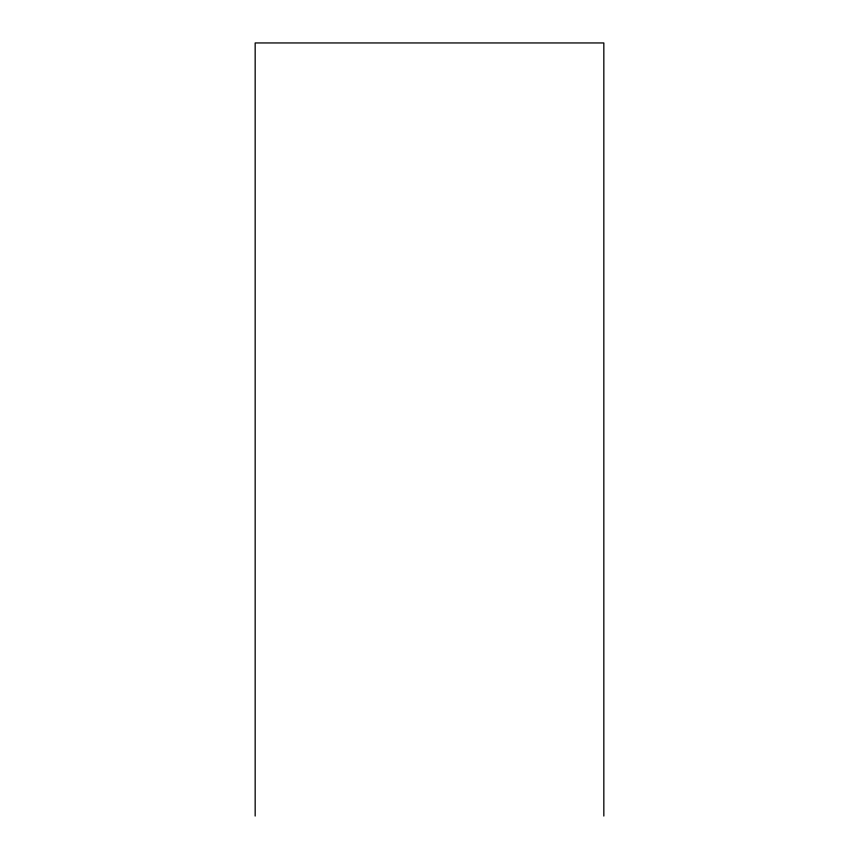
<?xml version="1.0" encoding="UTF-8"?>
<svg xmlns="http://www.w3.org/2000/svg" width="859" height="859" viewBox="0 0 859 859"><rect width="100%" height="100%" fill="white"/><g stroke="black" fill="none" stroke-linecap="round" stroke-linejoin="round"><path stroke-width="1.29" d="M603.834 816.05L603.834 42.95L255.166 42.95L255.166 816.05"/></g></svg>
